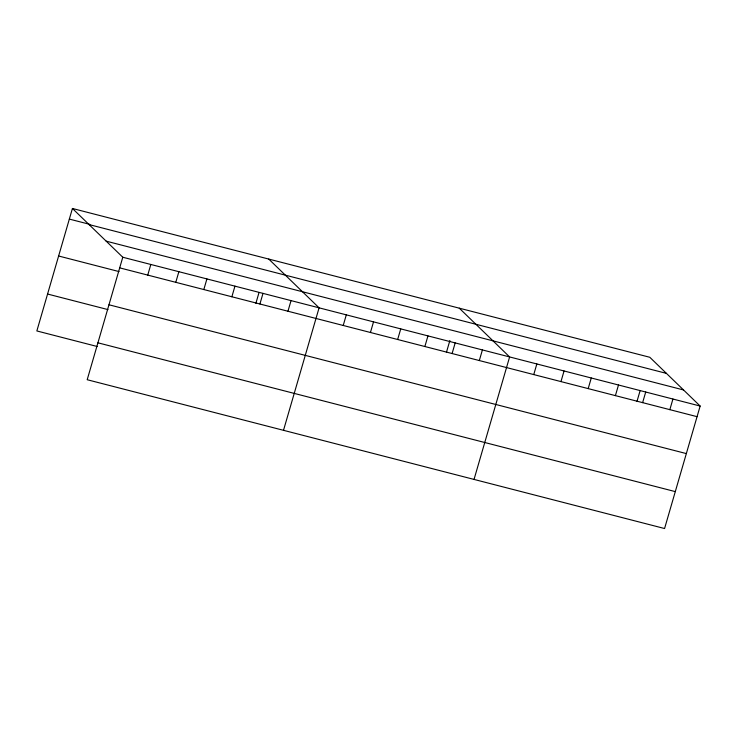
<?xml version="1.0" encoding="UTF-8"?>
<svg xmlns="http://www.w3.org/2000/svg" width="737" height="737" viewBox="0 0 737 737"><rect width="100%" height="100%" fill="white"/><g stroke="black" fill="none" stroke-linecap="round" stroke-linejoin="round"><path stroke-width="1.11" d="M72.429 208.47L122.784 257.241L87.196 379.721L664.571 528.53L700.15 406.05L649.804 357.279L72.429 208.47L36.85 330.95L97.256 346.51M147.741 275.094L150.827 264.472M175.784 282.326L178.87 271.695M203.827 289.549L206.913 278.927M231.869 296.781L234.956 286.159M255.877 303.34L259.028 292.488M259.912 304.003L262.998 293.381M287.955 311.235L291.041 300.613M283.505 430.316L319.084 307.836L268.738 259.065M343.221 325.478L346.307 314.856M370.435 332.488L373.521 321.866M397.658 339.508L400.744 328.886M424.871 346.519L427.957 335.897M446.41 352.452L449.874 340.503M452.094 353.539L455.18 342.917M479.317 360.55L482.403 349.928M474.038 479.418L509.617 356.948L459.271 308.177M533.754 374.58L536.84 363.958M560.968 381.6L564.054 370.978M588.19 388.611L591.277 377.989M615.404 395.631L618.49 385.009M636.943 401.554L640.094 390.702M642.627 402.642L645.713 392.02M669.841 409.661L672.927 399.039M69.342 219.092L89.84 224.37M89.048 224.564L666.414 373.373M106.165 241.146L683.54 389.956M122.784 257.241L700.15 406.05M119.698 267.863L697.064 416.672M58.619 256.006L119.025 271.575M108.965 304.777L686.34 453.587M47.573 294.035L107.98 309.604M97.92 342.806L675.295 491.616"/></g></svg>
